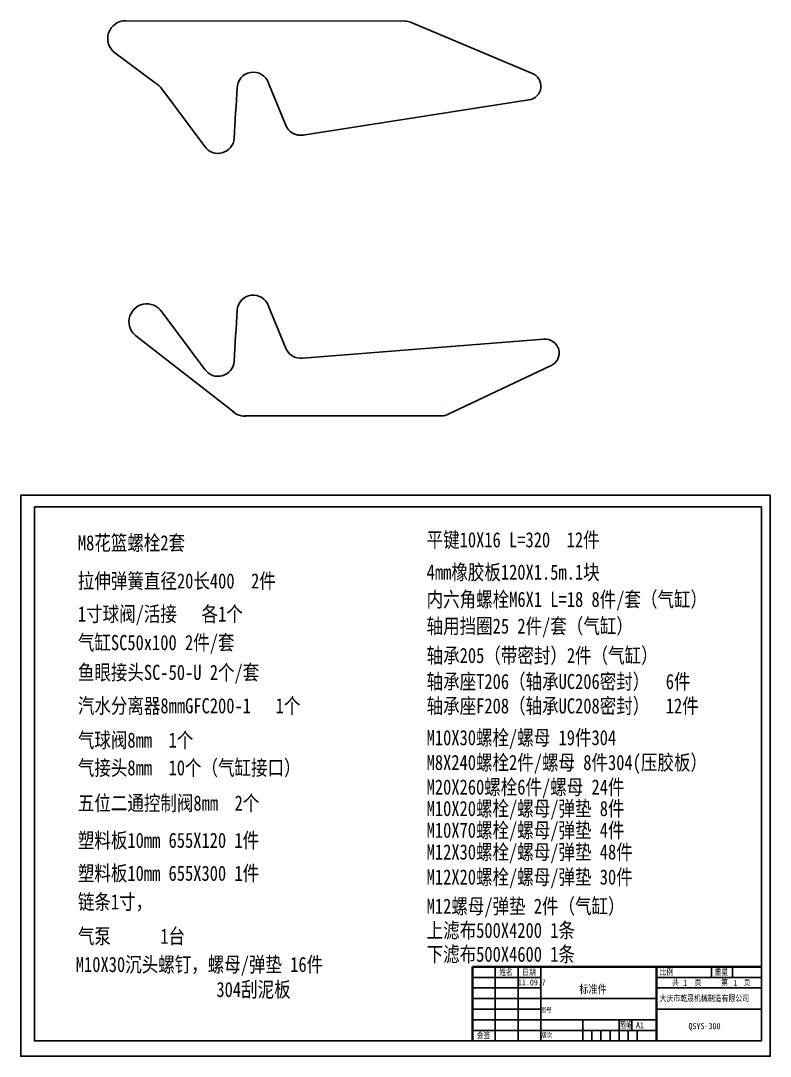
# Model space of a CAD drawing. Header units: inches. Extents: x -166203 to -65610, y -6981 to 11093.
# Drawn here: x -97098 to -94015, y 3067 to 7323 of the extents above; entities that cross this region are included whole.
import ezdxf

# ---------------------------------------------------------------- set-up
doc = ezdxf.new("R2010")
doc.units = ezdxf.units.IN
doc.header["$MEASUREMENT"] = 0
doc.layers.get('0').update_dxf_attribs({"lineweight": 25})
doc.layers.add('图层2', color=3, linetype='Continuous', lineweight=40)
doc.layers.add('细线', color=30, linetype='Continuous')
doc.styles.add('STYLE1', font='SIMFANG.TTF', dxfattribs={"width": 0.8, "height": 4})

msp = doc.modelspace()

# ---------------------------------------------------------------- linework, layer by layer
at = {"color": 2, "linetype": 'Continuous'}
for p, q in [((-95240.4, 3435), (-94051.9, 3435)), ((-94959.4, 3130.2), (-94959.4, 3435)), ((-94959.4, 3304.4), (-94483.2, 3304.4)), ((-94483.2, 3260.8), (-94051.9, 3260.8)), ((-94959.4, 3217.3), (-94483.2, 3217.3))]:
    msp.add_line(p, q, dxfattribs=at)
at = {"color": 3, "linetype": 'Continuous'}
for p, q in [((-95147, 3130.2), (-95147, 3435)), ((-95052.8, 3130.2), (-95052.8, 3435)), ((-94257.2, 3391.5), (-94257.2, 3435)), ((-94170.1, 3391.5), (-94170.1, 3435)), ((-95240.4, 3391.5), (-94959.4, 3391.5)), ((-94483.2, 3391.5), (-94051.9, 3391.5)), ((-95240.4, 3347.9), (-94959.4, 3347.9)), ((-94483.2, 3347.9), (-94051.9, 3347.9)), ((-95240.4, 3304.4), (-94959.4, 3304.4)), ((-95240.4, 3260.8), (-94959.4, 3260.8)), ((-95240.4, 3217.3), (-94959.4, 3217.3)), ((-94786.2, 3130.2), (-94786.2, 3217.3)), ((-94636.9, 3130.2), (-94636.9, 3217.3)), ((-94584.5, 3217.3), (-94584.5, 3173.7)), ((-95240.4, 3173.7), (-94483.2, 3173.7)), ((-94748.9, 3130.2), (-94748.9, 3173.7)), ((-94711.6, 3130.2), (-94711.6, 3173.7)), ((-94674.3, 3130.2), (-94674.3, 3173.7)), ((-94599.6, 3130.2), (-94599.6, 3173.7)), ((-94562.3, 3130.2), (-94562.3, 3173.7)), ((-94292.3, 3130.2), (-94292.3, 3134.1))]:
    msp.add_line(p, q, dxfattribs=at)
at = {"ltscale": 0.5}
for points in [[(-97098, 5372.9), (-94015.2, 5372.9), (-94015.2, 3067.2), (-97098, 3067.2)], [(-97041.9, 5324.9), (-94051.9, 5324.9), (-94051.9, 3130.2), (-97041.9, 3130.2)]]:
    msp.add_lwpolyline(points, close=True, dxfattribs=at)
at = {"layer": '图层2', "linetype": 'Continuous', "lineweight": -3, "ltscale": 2}
for p, q in [((-96666.6, 7323.3), (-95516.6, 7321.8)), ((-95494.3, 7317.3), (-94990.7, 7105.5)), ((-96715, 7190.4), (-96715, 7190.4)), ((-96710.3, 7190.7), (-96544.4, 7067.6)), ((-96517.9, 7043.4), (-96340.9, 6806.8)), ((-95008.3, 6997.5), (-95937.7, 6852.9))]:
    msp.add_line(p, q, dxfattribs=at)
at = {"layer": '图层2', "ltscale": 10}
msp.add_line((-95240.4, 3435), (-94051.9, 3435), dxfattribs=at)
at = {"layer": '图层2', "ltscale": 2}
for p, q in [((-95240.4, 3435), (-95240.4, 3130.2)), ((-94483.2, 3435), (-94483.2, 3130.2))]:
    msp.add_line(p, q, dxfattribs=at)
at = {"layer": '图层2', "linetype": 'Continuous', "lineweight": -3, "ltscale": 2}
msp.add_lwpolyline([(-96006.4, 6889.8), (-96078.7, 7066.8), (-96078.7, 7066.8)], dxfattribs=at)
for centre, radius, start, end in [((-96666.6, 7249.8), 73.5, 89.8505, 233.5392), ((-96141.6, 7045.2), 66.5, 19.0193, 179.4615), ((-96579.2, 7002.8), 73.5, 33.4787, 61.7566), ((-95946.6, 6918.8), 66.5, 198.5801, 280.0334), ((-96286.3, 6844.7), 66.5, 214.7578, 355.3132)]:
    msp.add_arc(centre, radius, start, end, dxfattribs=at)
at = {"layer": '图层2', "linetype": 'Continuous', "lineweight": -3, "ltscale": 0.5}
for centre, start, end in [((-95516.6, 7264.8), 66.9523, 90), ((-95015.4, 7054.1), 277.1163, 70.0232)]:
    msp.add_arc(centre, 57, start, end, dxfattribs=at)
at = {"layer": '图层2', "linetype": 'Continuous', "lineweight": -3, "ltscale": 2}
msp.add_spline([(-96207.9, 7050.1), (-96220, 6839.3)], degree=3, dxfattribs=at)
at = {"layer": '细线', "ltscale": 2}
for p, q in [((-96517.9, 6127), (-96340.9, 5890.4)), ((-96218.2, 5713.7), (-96618.9, 6024.6)), ((-95937.7, 5936.5), (-94946.4, 6014.1)), ((-94918.5, 5904.9), (-95342.6, 5704.3)), ((-95365.6, 5756.4), (-95365.6, 5756.4)), ((-95365.6, 5699.4), (-96177.6, 5699.4))]:
    msp.add_line(p, q, dxfattribs=at)
msp.add_lwpolyline([(-96006.4, 5973.5), (-96078.7, 6150.5), (-96078.7, 6150.5)], dxfattribs=at)
for centre, radius, start, end in [((-96141.6, 6128.8), 66.5, 19.0193, 175.7517), ((-96579.2, 6086.4), 73.5, 33.4787, 237.3437), ((-95946.6, 6002.4), 66.5, 198.5801, 277.6525), ((-96286.3, 5928.3), 66.5, 214.7578, 355.3132), ((-96177.6, 5764.4), 66.5, 219.97, 282.1925)]:
    msp.add_arc(centre, radius, start, end, dxfattribs=at)
at = {"layer": '细线', "ltscale": 0.5}
for centre, start, end in [((-94940.6, 5957.4), 292.8385, 95.8988), ((-95365.6, 5756.4), 270, 296.8219)]:
    msp.add_arc(centre, 57, start, end, dxfattribs=at)
at = {"layer": '细线', "ltscale": 2}
msp.add_spline([(-96207.9, 6133.7), (-96220, 5922.9)], degree=3, dxfattribs=at)

# ---------------------------------------------------------------- texts
at = {"color": 3, "linetype": 'Continuous', "style": 'STYLE1', "width": 0.8}
for s, height, p in [('M8花篮螺栓2套', 62.21, (-96862.9, 5146.4)), ('平键10X16 L=320  12件', 62.208, (-95428.6, 5158.9)), ('4mm橡胶板120X1.5m.1块', 62.208, (-95428.6, 5025.9)), ('拉伸弹簧直径20长400  2件', 62.208, (-96862.9, 4989.8)), ('内六角螺栓M6X1 L=18 8件/套（气缸）', 62.208, (-95428.6, 4914.1)), ('1寸球阀/活接   各1个', 62.208, (-96862.9, 4854.1)), ('轴用挡圈25 2件/套（气缸）', 62.208, (-95428.6, 4804.3)), ('气缸SC50x100 2件/套', 62.208, (-96862.9, 4736.5)), ('轴承205（带密封）2件（气缸）', 62.208, (-95428.6, 4683.4)), ('鱼眼接头SC-50-U 2个/套', 62.208, (-96862.9, 4614.1)), ('轴承座T206（轴承UC206密封）  6件', 62.208, (-95428.6, 4576.5)), ('汽水分离器8mmGFC200-1   1个', 62.208, (-96862.9, 4476.8)), ('轴承座F208（轴承UC208密封）  12件', 62.208, (-95428.6, 4476.2)), ('气球阀8mm  1个', 62.21, (-96862.9, 4335.6)), ('M10X30螺栓/螺母 19件304', 62.208, (-95428.6, 4345.7)), ('M8X240螺栓2件/螺母 8件304(压胶板）', 62.208, (-95428.6, 4243.8)), ('气接头8mm  10个（气缸接口）', 62.208, (-96862.9, 4221.9)), ('M20X260螺栓6件/螺母 24件', 62.208, (-95428.6, 4142.8)), ('五位二通控制阀8mm  2个', 62.208, (-96862.9, 4076.8)), ('M10X20螺栓/螺母/弹垫 8件', 62.208, (-95428.6, 4054.4)), ('M10X70螺栓/螺母/弹垫 4件', 62.208, (-95428.6, 3965.2)), ('塑料板10mm 655X120 1件', 62.208, (-96862.9, 3923.8)), ('M12X30螺栓/螺母/弹垫 48件', 62.208, (-95428.6, 3875.9)), ('塑料板10mm 655X300 1件', 62.208, (-96862.9, 3788.3)), ('M12X20螺栓/螺母/弹垫 30件', 62.208, (-95428.6, 3773)), ('链条1寸，', 62.21, (-96862.9, 3670.9)), ('M12螺母/弹垫 2件（气缸）', 62.208, (-95428.6, 3653.1)), ('上滤布500X4200 1条', 62.208, (-95428.6, 3553.8)), ('气泵      1台', 62.21, (-96862.9, 3529.5)), ('下滤布500X4600 1条', 62.208, (-95428.6, 3455.7)), ('M10X30沉头螺钉，螺母/弹垫 16件', 62.208, (-96871.4, 3413.6)), ('姓名', 24.88, (-95130.1, 3400.9)), ('日期', 24.88, (-95035.8, 3400.5)), ('比例', 24.88, (-94470.2, 3401.4)), ('重量', 24.88, (-94244.2, 3401.6)), ('304刮泥板', 62.21, (-96293.2, 3310.7)), ('11.09.7', 24.88, (-95052.7, 3358.6)), ('标准件', 33.72, (-94800.7, 3326.2)), ('1', 24.9, (-94373.2, 3356.2)), ('1', 24.9, (-94166.6, 3355.7)), ('大庆市乾晟机械制造有限公司', 25.291, (-94470.5, 3293)), ('图号', 19.91, (-94959.4, 3247.5)), ('图幅', 24.88, (-94637.2, 3183.1)), ('A1', 24.88, (-94567.4, 3182.7)), ('QSYS-300', 25.29, (-94351.7, 3178.5)), ('会签', 24.88, (-95222.6, 3141.4)), ('版次', 19.91, (-94956.8, 3144.5))]:
    msp.add_text(s, height=height, dxfattribs=at).set_placement(p)
at = {"color": 2, "linetype": 'Continuous', "style": 'STYLE1', "width": 0.8}
msp.add_text('共    页     第    页', height=24.883, dxfattribs=at).set_placement((-94419.4, 3358.1))

doc.saveas('drawing.dxf')
